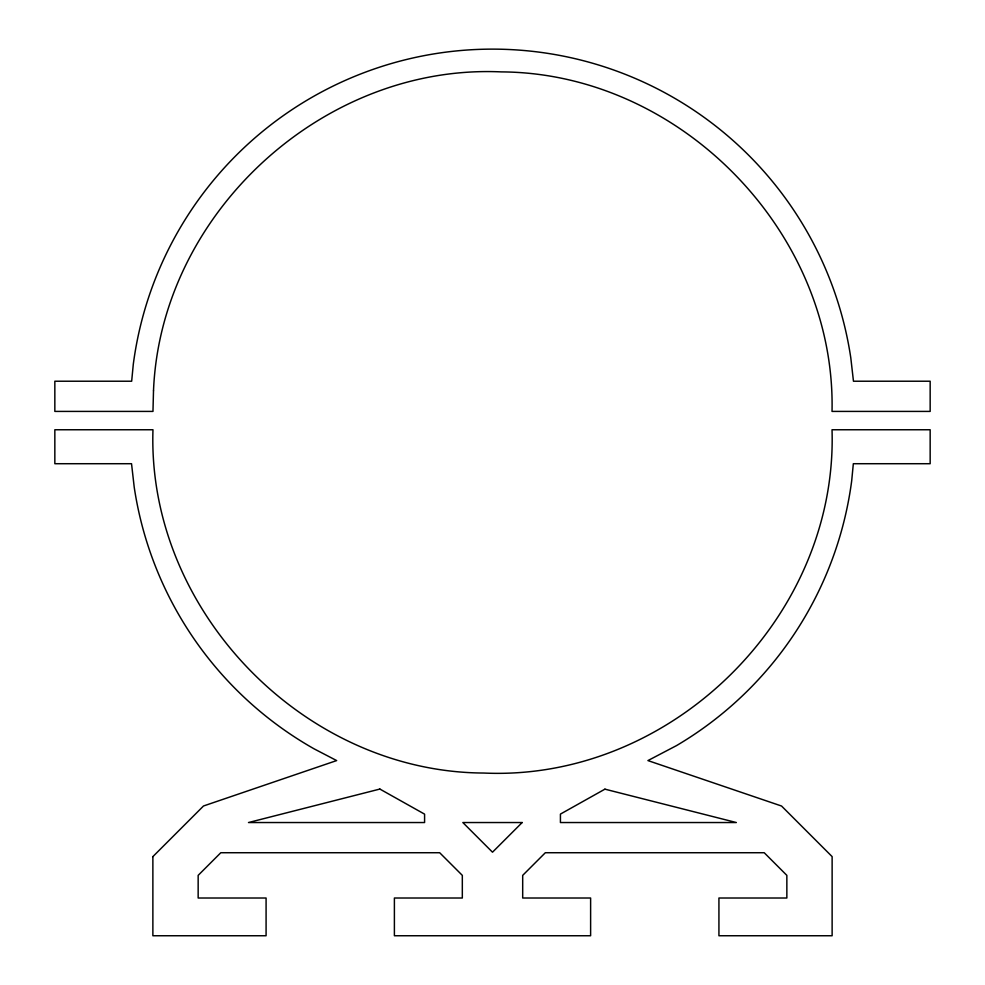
<?xml version="1.0" encoding="UTF-8"?>
<svg xmlns="http://www.w3.org/2000/svg" width="985" height="985" viewBox="0 0 985 985"><rect width="100%" height="100%" fill="white"/><g stroke="black" fill="none" stroke-linecap="round" stroke-linejoin="round"><path stroke-width="1.48" d="M152.872 856.618L152.872 935.75L266.085 935.75L266.085 898.012L198.157 898.012L198.157 875.37L220.8 852.727L439.679 852.727L462.322 875.37L462.322 898.012L394.394 898.012L394.394 935.75L590.618 935.75L590.618 898.012L522.69 898.012L522.69 875.37L545.333 852.727L764.212 852.727L786.855 875.37L786.855 898.012L718.927 898.012L718.927 935.75L832.128 935.75L832.128 856.618L781.548 806.025L647.933 760.58L676.486 745.62A362.283 362.283 0 0 0 851.705 480.68L853.33 463.713L930.16 463.713L930.16 429.755L832.029 429.755C837.952 617.238 671.056 781.536 483.733 773.04C303.405 772.166 147.011 610.035 152.97 429.755L54.84 429.755L54.84 463.713L131.534 463.713L134.219 487.206A362.283 362.283 0 0 0 314.215 748.908L336.648 760.58L203.501 805.989L152.872 856.618M153.5 390.799L152.97 411.41L54.84 411.41L54.84 381.22L131.67 381.22L133.295 364.253A362.283 362.283 0 0 1 850.781 357.74L853.466 381.22L930.16 381.22L930.16 411.41L832.029 411.41C835.945 232.46 680.179 72.841 501.267 71.893C323.609 63.705 160.69 213.092 153.5 390.799M522.161 822.537L492.5 852.197L462.851 822.537L522.161 822.537M604.925 789.157L560.428 814.09L560.428 822.537L736.349 822.537L604.925 789.157M379.865 789.059L248.491 822.537L424.584 822.537L424.584 814.139L379.865 789.059"/></g></svg>
